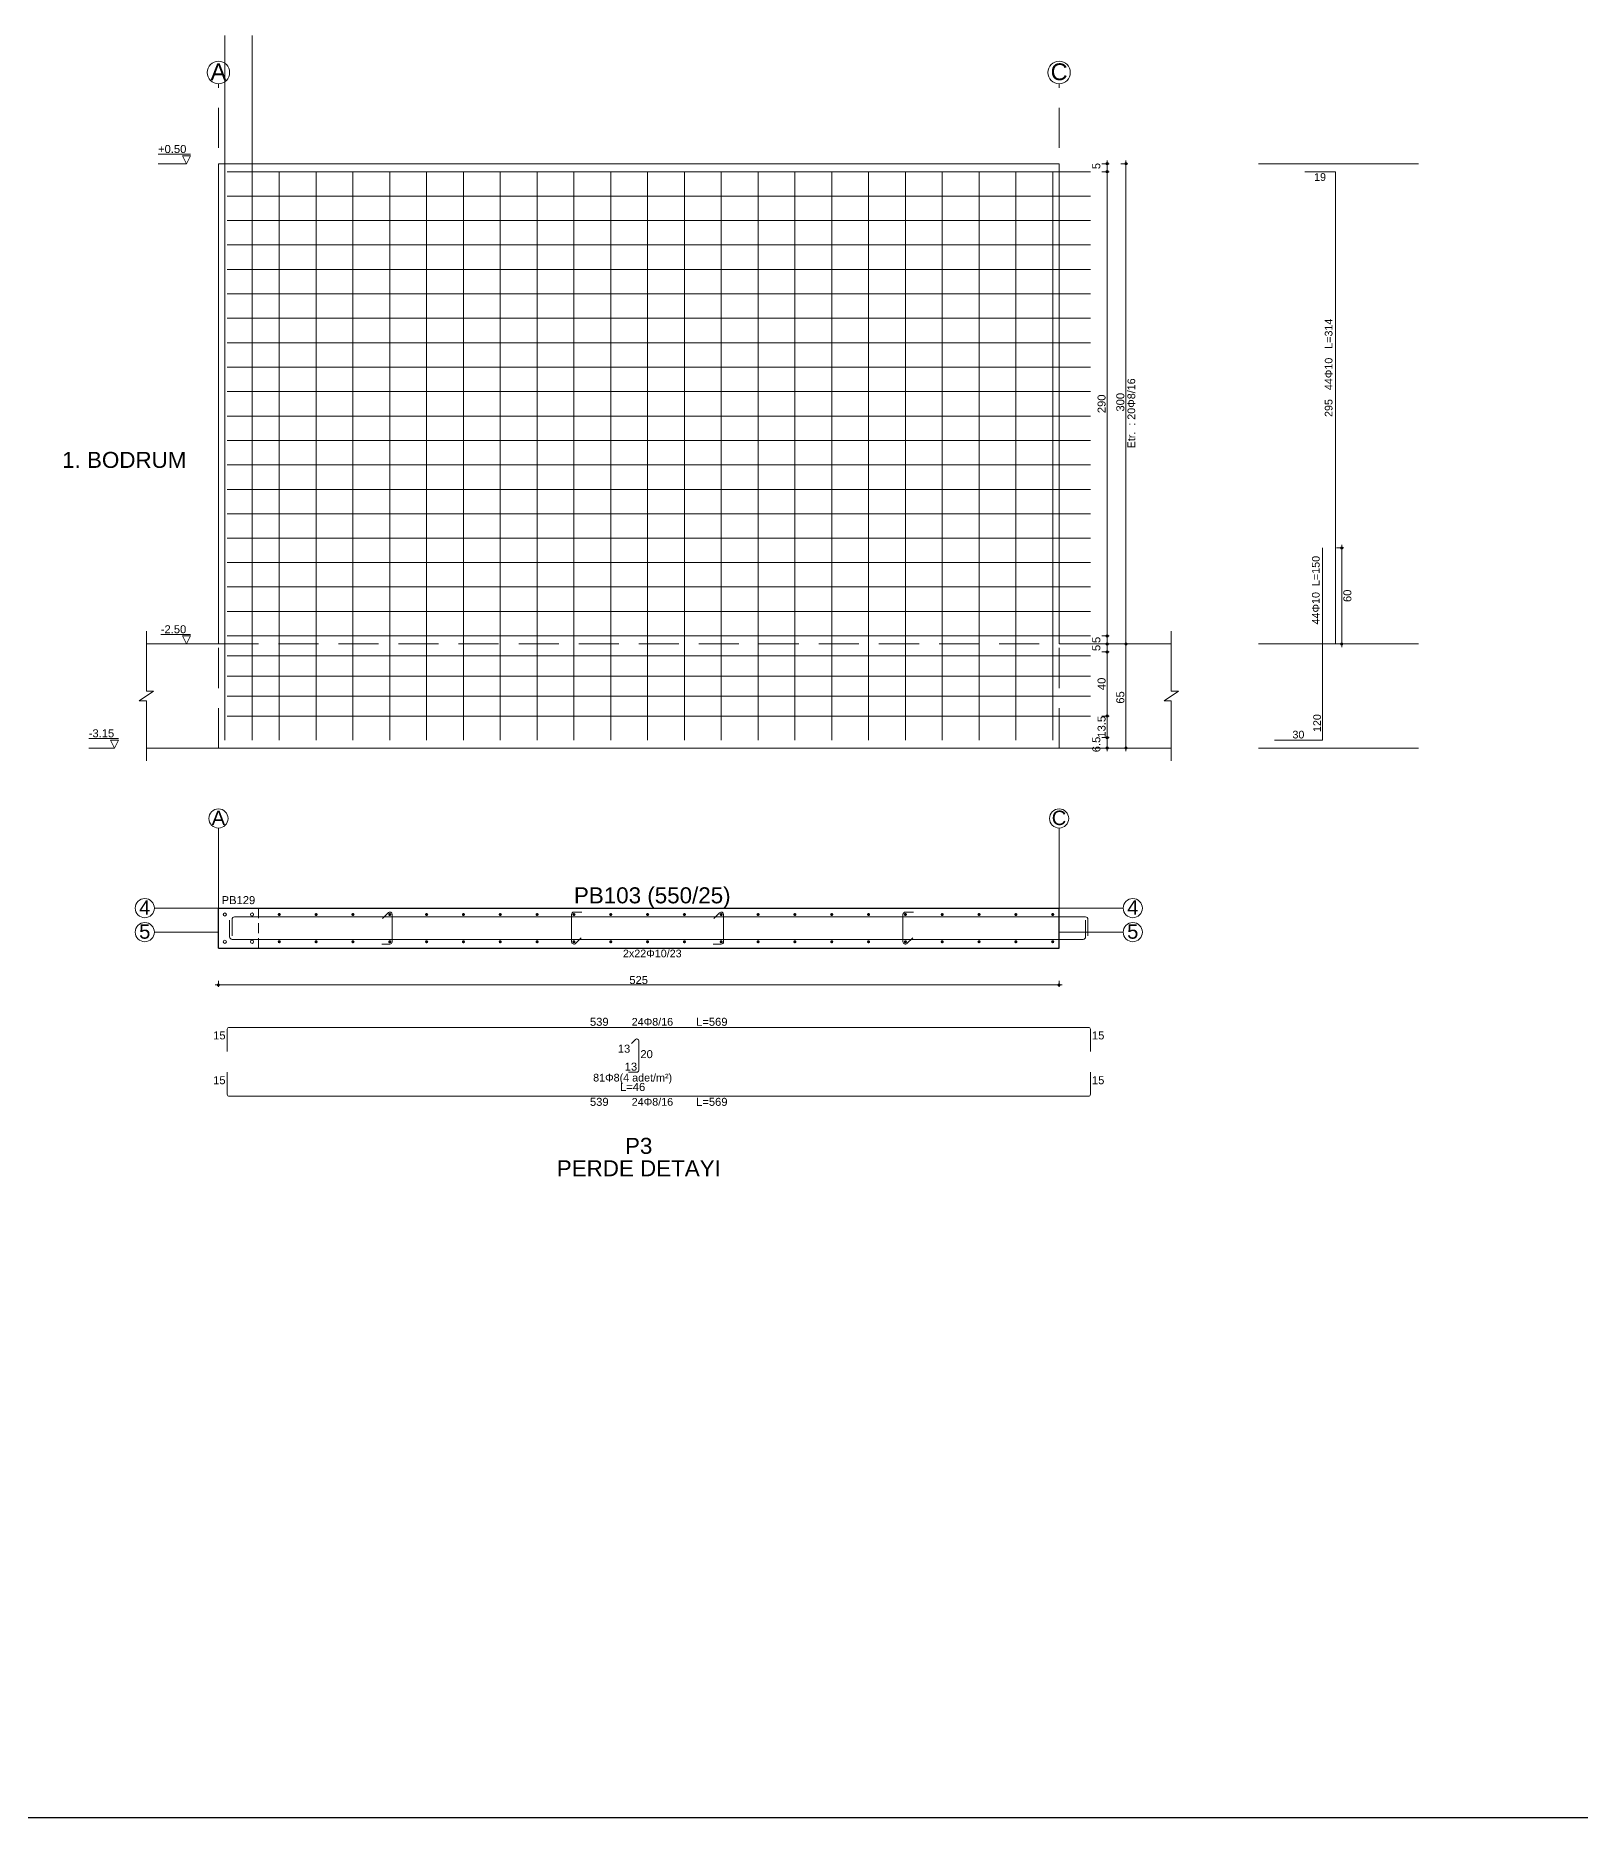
# Model space of a CAD drawing. Header units: millimetres. Extents: x 2232 to 85269, y -3593 to 5869.
# Drawn here: x 76315 to 77762, y -3593 to -1924 of the extents above; entities that cross this region are included whole.
import ezdxf

# ---------------------------------------------------------------- set-up
doc = ezdxf.new("R2010")
doc.units = ezdxf.units.MM
for name, pattern in [('CENTER2', [112.5, 75, -12.5, 12.5, -12.5]), ('DASHED2', [37.5, 25, -12.5]), ('HIDDEN4', [9.375, 6.25, -3.125])]:
    doc.linetypes.add(name, pattern=pattern)
for name, color, linetype in [('Donatı Topl. Uzun. Yazısı', 7, 'Continuous'), ('Donatı Uz. Yazısı', 7, 'Continuous'), ('Donatı Yazısı', 7, 'Continuous'), ('Donatı Çizgisi', 7, 'Continuous'), ('Panel', 7, 'Continuous'), ('Standart', 7, 'Continuous'), ('Ölçülendirme', 7, 'Continuous')]:
    doc.layers.add(name, color=color, linetype=linetype)
doc.styles.add('arial_1_18', font='arial.ttf', dxfattribs={"height": 0.2})

# ---------------------------------------------------------------- blocks, each defined once
blk = doc.blocks.new('IDE824Entity7254')
at = {"layer": 'Donatı Çizgisi', "linetype": 'Continuous', "lineweight": 5}
h = blk.add_hatch(color=5, dxfattribs=at)
edge = h.paths.add_edge_path(flags=0)
edge.add_arc((2012.7, 291.7), 1, 0, 360)
h = blk.add_hatch(color=5, dxfattribs=at)
edge = h.paths.add_edge_path(flags=0)
edge.add_arc((2035.7, 291.7), 1, 0, 360)
h = blk.add_hatch(color=5, dxfattribs=at)
edge = h.paths.add_edge_path(flags=0)
edge.add_arc((2058.7, 291.7), 1, 0, 360)
h = blk.add_hatch(color=5, dxfattribs=at)
edge = h.paths.add_edge_path(flags=0)
edge.add_arc((2081.7, 291.7), 1, 0, 360)
h = blk.add_hatch(color=5, dxfattribs=at)
edge = h.paths.add_edge_path(flags=0)
edge.add_arc((2104.7, 291.7), 1, 0, 360)
h = blk.add_hatch(color=5, dxfattribs=at)
edge = h.paths.add_edge_path(flags=0)
edge.add_arc((2127.7, 291.7), 1, 0, 360)
h = blk.add_hatch(color=5, dxfattribs=at)
edge = h.paths.add_edge_path(flags=0)
edge.add_arc((2150.7, 291.7), 1, 0, 360)
h = blk.add_hatch(color=5, dxfattribs=at)
edge = h.paths.add_edge_path(flags=0)
edge.add_arc((2173.7, 291.7), 1, 0, 360)
h = blk.add_hatch(color=5, dxfattribs=at)
edge = h.paths.add_edge_path(flags=0)
edge.add_arc((2196.7, 291.7), 1, 0, 360)
h = blk.add_hatch(color=5, dxfattribs=at)
edge = h.paths.add_edge_path(flags=0)
edge.add_arc((2219.7, 291.7), 1, 0, 360)
h = blk.add_hatch(color=5, dxfattribs=at)
edge = h.paths.add_edge_path(flags=0)
edge.add_arc((2242.7, 291.7), 1, 0, 360)
h = blk.add_hatch(color=5, dxfattribs=at)
edge = h.paths.add_edge_path(flags=0)
edge.add_arc((2265.7, 291.7), 1, 0, 360)
h = blk.add_hatch(color=5, dxfattribs=at)
edge = h.paths.add_edge_path(flags=0)
edge.add_arc((2288.7, 291.7), 1, 0, 360)
h = blk.add_hatch(color=5, dxfattribs=at)
edge = h.paths.add_edge_path(flags=0)
edge.add_arc((2311.7, 291.7), 1, 0, 360)
h = blk.add_hatch(color=5, dxfattribs=at)
edge = h.paths.add_edge_path(flags=0)
edge.add_arc((2334.7, 291.7), 1, 0, 360)
h = blk.add_hatch(color=5, dxfattribs=at)
edge = h.paths.add_edge_path(flags=0)
edge.add_arc((2357.7, 291.7), 1, 0, 360)
h = blk.add_hatch(color=5, dxfattribs=at)
edge = h.paths.add_edge_path(flags=0)
edge.add_arc((2380.7, 291.7), 1, 0, 360)
h = blk.add_hatch(color=5, dxfattribs=at)
edge = h.paths.add_edge_path(flags=0)
edge.add_arc((2403.7, 291.7), 1, 0, 360)
h = blk.add_hatch(color=5, dxfattribs=at)
edge = h.paths.add_edge_path(flags=0)
edge.add_arc((2426.7, 291.7), 1, 0, 360)
h = blk.add_hatch(color=5, dxfattribs=at)
edge = h.paths.add_edge_path(flags=0)
edge.add_arc((2449.7, 291.7), 1, 0, 360)
h = blk.add_hatch(color=5, dxfattribs=at)
edge = h.paths.add_edge_path(flags=0)
edge.add_arc((2472.7, 291.7), 1, 0, 360)
h = blk.add_hatch(color=5, dxfattribs=at)
edge = h.paths.add_edge_path(flags=0)
edge.add_arc((2495.7, 291.7), 1, 0, 360)
h = blk.add_hatch(color=5, dxfattribs=at)
edge = h.paths.add_edge_path(flags=0)
edge.add_arc((2012.7, 274.7), 1, 0, 360)
h = blk.add_hatch(color=5, dxfattribs=at)
edge = h.paths.add_edge_path(flags=0)
edge.add_arc((2035.7, 274.7), 1, 0, 360)
h = blk.add_hatch(color=5, dxfattribs=at)
edge = h.paths.add_edge_path(flags=0)
edge.add_arc((2058.7, 274.7), 1, 0, 360)
h = blk.add_hatch(color=5, dxfattribs=at)
edge = h.paths.add_edge_path(flags=0)
edge.add_arc((2081.7, 274.7), 1, 0, 360)
h = blk.add_hatch(color=5, dxfattribs=at)
edge = h.paths.add_edge_path(flags=0)
edge.add_arc((2104.7, 274.7), 1, 0, 360)
h = blk.add_hatch(color=5, dxfattribs=at)
edge = h.paths.add_edge_path(flags=0)
edge.add_arc((2127.7, 274.7), 1, 0, 360)
h = blk.add_hatch(color=5, dxfattribs=at)
edge = h.paths.add_edge_path(flags=0)
edge.add_arc((2150.7, 274.7), 1, 0, 360)
h = blk.add_hatch(color=5, dxfattribs=at)
edge = h.paths.add_edge_path(flags=0)
edge.add_arc((2173.7, 274.7), 1, 0, 360)
h = blk.add_hatch(color=5, dxfattribs=at)
edge = h.paths.add_edge_path(flags=0)
edge.add_arc((2196.7, 274.7), 1, 0, 360)
h = blk.add_hatch(color=5, dxfattribs=at)
edge = h.paths.add_edge_path(flags=0)
edge.add_arc((2219.7, 274.7), 1, 0, 360)
h = blk.add_hatch(color=5, dxfattribs=at)
edge = h.paths.add_edge_path(flags=0)
edge.add_arc((2242.7, 274.7), 1, 0, 360)
h = blk.add_hatch(color=5, dxfattribs=at)
edge = h.paths.add_edge_path(flags=0)
edge.add_arc((2265.7, 274.7), 1, 0, 360)
h = blk.add_hatch(color=5, dxfattribs=at)
edge = h.paths.add_edge_path(flags=0)
edge.add_arc((2288.7, 274.7), 1, 0, 360)
h = blk.add_hatch(color=5, dxfattribs=at)
edge = h.paths.add_edge_path(flags=0)
edge.add_arc((2311.7, 274.7), 1, 0, 360)
h = blk.add_hatch(color=5, dxfattribs=at)
edge = h.paths.add_edge_path(flags=0)
edge.add_arc((2334.7, 274.7), 1, 0, 360)
h = blk.add_hatch(color=5, dxfattribs=at)
edge = h.paths.add_edge_path(flags=0)
edge.add_arc((2357.7, 274.7), 1, 0, 360)
h = blk.add_hatch(color=5, dxfattribs=at)
edge = h.paths.add_edge_path(flags=0)
edge.add_arc((2380.7, 274.7), 1, 0, 360)
h = blk.add_hatch(color=5, dxfattribs=at)
edge = h.paths.add_edge_path(flags=0)
edge.add_arc((2403.7, 274.7), 1, 0, 360)
h = blk.add_hatch(color=5, dxfattribs=at)
edge = h.paths.add_edge_path(flags=0)
edge.add_arc((2426.7, 274.7), 1, 0, 360)
h = blk.add_hatch(color=5, dxfattribs=at)
edge = h.paths.add_edge_path(flags=0)
edge.add_arc((2449.7, 274.7), 1, 0, 360)
h = blk.add_hatch(color=5, dxfattribs=at)
edge = h.paths.add_edge_path(flags=0)
edge.add_arc((2472.7, 274.7), 1, 0, 360)
h = blk.add_hatch(color=5, dxfattribs=at)
edge = h.paths.add_edge_path(flags=0)
edge.add_arc((2495.7, 274.7), 1, 0, 360)
at = {"layer": 'Donatı Çizgisi', "color": 5, "linetype": 'Continuous', "lineweight": 5}
for points in [[(1978.7, 400.7), (1978.7, 840.7)], [(1995.7, 400.7), (1995.7, 840.7)], [(2012.7, 400.7), (2012.7, 755.7)], [(2035.7, 400.7), (2035.7, 755.7)], [(2058.7, 400.7), (2058.7, 755.7)], [(2081.7, 400.7), (2081.7, 755.7)], [(2104.7, 400.7), (2104.7, 755.7)], [(2127.7, 400.7), (2127.7, 755.7)], [(2150.7, 400.7), (2150.7, 755.7)], [(2173.7, 400.7), (2173.7, 755.7)], [(2196.7, 400.7), (2196.7, 755.7)], [(2219.7, 400.7), (2219.7, 755.7)], [(2242.7, 400.7), (2242.7, 755.7)], [(2265.7, 400.7), (2265.7, 755.7)], [(2288.7, 400.7), (2288.7, 755.7)], [(2311.7, 400.7), (2311.7, 755.7)], [(2334.7, 400.7), (2334.7, 755.7)], [(2357.7, 400.7), (2357.7, 755.7)], [(2380.7, 400.7), (2380.7, 755.7)], [(2403.7, 400.7), (2403.7, 755.7)], [(2426.7, 400.7), (2426.7, 755.7)], [(2449.7, 400.7), (2449.7, 755.7)], [(2472.7, 400.7), (2472.7, 755.7)], [(2495.7, 400.7), (2495.7, 755.7)], [(2653.2, 755.7), (2672.2, 755.7)], [(2672.2, 460.7), (2672.2, 755.7)], [(2664.2, 400.7), (2664.2, 520.7)], [(2634.2, 400.7), (2664.2, 400.7)]]:
    blk.add_lwpolyline(points, dxfattribs=at)
at = {"layer": 'Donatı Çizgisi', "color": 1, "linetype": 'Continuous', "lineweight": 5}
for points in [[(1980.2, 755.7), (2519.2, 755.7)], [(1980.2, 740.5), (2519.2, 740.5)], [(1980.2, 725.2), (2519.2, 725.2)], [(1980.2, 710), (2519.2, 710)], [(1980.2, 694.7), (2519.2, 694.7)], [(1980.2, 679.4), (2519.2, 679.4)], [(1980.2, 664.2), (2519.2, 664.2)], [(1980.2, 648.9), (2519.2, 648.9)], [(1980.2, 633.6), (2519.2, 633.6)], [(1980.2, 618.4), (2519.2, 618.4)], [(1980.2, 603.1), (2519.2, 603.1)], [(1980.2, 587.8), (2519.2, 587.8)], [(1980.2, 572.6), (2519.2, 572.6)], [(1980.2, 557.3), (2519.2, 557.3)], [(1980.2, 542.1), (2519.2, 542.1)], [(1980.2, 526.8), (2519.2, 526.8)], [(1980.2, 511.5), (2519.2, 511.5)], [(1980.2, 496.3), (2519.2, 496.3)], [(1980.2, 481), (2519.2, 481)], [(1980.2, 465.7), (2519.2, 465.7)], [(1980.2, 453.2), (2519.2, 453.2)], [(1980.2, 440.7), (2519.2, 440.7)], [(1980.2, 428.2), (2519.2, 428.2)], [(1980.2, 415.7), (2519.2, 415.7)], [(1984.7, 290.2), (2516.2, 290.2)], [(2077.1, 289.3), (2080.6, 292.8)], [(2083.2, 274.7), (2083.2, 291.7)], [(2195.2, 274.7), (2195.2, 291.7)], [(2196.7, 293.2), (2201.7, 293.2)], [(2284.1, 289.3), (2287.6, 292.8)], [(2290.2, 274.7), (2290.2, 291.7)], [(2402.2, 274.7), (2402.2, 291.7)], [(2403.7, 293.2), (2408.7, 293.2)], [(1981.7, 277.7), (1981.7, 288.1)], [(1983.2, 278.3), (1983.2, 288.7)], [(2516.2, 277.7), (2516.2, 288.1)], [(2517.7, 278.3), (2517.7, 288.7)], [(1983.2, 276.2), (2514.7, 276.2)], [(2076.7, 273.2), (2081.7, 273.2)], [(2197.7, 273.7), (2201.3, 277.2)], [(2283.7, 273.2), (2288.7, 273.2)], [(2404.7, 273.7), (2408.3, 277.2)], [(1980.2, 206.2), (1980.2, 220)], [(1981.4, 221.2), (2518, 221.2)], [(2232.6, 211.1), (2235.1, 213.7)], [(2237.2, 194.4), (2237.2, 212.8)], [(2519.2, 206.2), (2519.2, 220)], [(1980.2, 179.4), (1980.2, 193.2)], [(2230.7, 193.2), (2236, 193.2)], [(2519.2, 179.4), (2519.2, 193.2)], [(1981.4, 178.2), (2518, 178.2)]]:
    blk.add_lwpolyline(points, dxfattribs=at)
at = {"layer": 'Donatı Çizgisi', "color": 5, "linetype": 'Continuous', "lineweight": 5}
for centre in [(1978.7, 291.7), (1995.7, 291.7), (1978.7, 274.7), (1995.7, 274.7)]:
    blk.add_circle(centre, 1, dxfattribs=at)
at = {"layer": 'Donatı Çizgisi', "color": 1, "linetype": 'Continuous', "lineweight": 5}
for centre, radius, start, end in [((1984.7, 288.7), 1.5, 90, 180), ((2081.7, 291.7), 1.5, 0, 135), ((2196.7, 291.7), 1.5, 90, 180), ((2288.7, 291.7), 1.5, 0, 135), ((2403.7, 291.7), 1.5, 90, 180), ((2516.2, 288.7), 1.5, 0, 90), ((1983.2, 277.7), 1.5, 180, 270), ((2081.7, 274.7), 1.5, 270, 0), ((2196.7, 274.7), 1.5, 180, 315), ((2288.7, 274.7), 1.5, 270, 0), ((2403.7, 274.7), 1.5, 180, 315), ((2514.7, 277.7), 1.5, 270, 0), ((1981.4, 220), 1.2, 90, 180), ((2236, 212.8), 1.2, 0, 135), ((2518, 220), 1.2, 0, 90), ((2236, 194.4), 1.2, 270, 0), ((1981.4, 179.4), 1.2, 180, 270), ((2518, 179.4), 1.2, 270, 0)]:
    blk.add_arc(centre, radius, start, end, dxfattribs=at)
at = {"layer": 'Panel', "color": 1, "linetype": 'Continuous', "lineweight": 5}
for points in [[(1974.7, 460.7), (1974.7, 760.7)], [(1974.7, 760.7), (2499.7, 760.7)], [(2499.7, 460.7), (2499.7, 760.7)], [(2624.2, 760.7), (2724.2, 760.7)], [(1929.7, 431.2), (1929.7, 468.7)], [(2569.7, 431.2), (2569.7, 468.7)], [(1929.7, 460.7), (1974.7, 460.7)], [(2499.7, 460.7), (2569.7, 460.7)], [(2624.2, 460.7), (2724.2, 460.7)], [(1925.2, 425.2), (1934.2, 431.2)], [(1925.2, 425.2), (1929.7, 425.2)], [(1929.7, 431.2), (1934.2, 431.2)], [(1929.7, 387.7), (1929.7, 425.2)], [(2565.2, 425.2), (2574.2, 431.2)], [(2565.2, 425.2), (2569.7, 425.2)], [(2569.7, 431.2), (2574.2, 431.2)], [(2569.7, 387.7), (2569.7, 425.2)], [(1929.7, 395.7), (2569.7, 395.7)], [(2624.2, 395.7), (2724.2, 395.7)]]:
    blk.add_lwpolyline(points, dxfattribs=at)
at = {"layer": 'Panel', "color": 1, "linetype": 'DASHED2', "lineweight": 5}
blk.add_lwpolyline([(1974.7, 460.7), (2499.7, 460.7)], dxfattribs=at)
at = {"layer": 'Panel', "color": 250, "linetype": 'CENTER2', "lineweight": 5}
for points in [[(1974.7, 295.7), (1974.7, 345.7)], [(2499.7, 295.7), (2499.7, 345.7)], [(1934.7, 295.7), (1974.7, 295.7)], [(2499.7, 295.7), (2539.7, 295.7)], [(1934.7, 280.7), (1974.7, 280.7)], [(2499.7, 280.7), (2539.7, 280.7)]]:
    blk.add_lwpolyline(points, dxfattribs=at)
at = {"layer": 'Panel', "color": 33, "linetype": 'Continuous', "lineweight": -3}
for points in [[(1974.7, 295.7), (2499.7, 295.7)], [(1974.7, 270.7), (1974.7, 295.7)], [(2499.7, 270.7), (2499.7, 295.7)], [(1974.7, 270.7), (2499.7, 270.7)]]:
    blk.add_lwpolyline(points, dxfattribs=at)
at = {"layer": 'Panel', "color": 5, "linetype": 'HIDDEN4', "lineweight": 5}
blk.add_lwpolyline([(1999.7, 270.7), (1999.7, 295.7)], dxfattribs=at)
at = {"layer": 'Panel', "color": 30, "linetype": 'Continuous', "lineweight": 5}
for centre in [(1974.7, 351.7), (2499.7, 351.7), (1928.7, 295.7), (2545.7, 295.7), (1928.7, 280.7), (2545.7, 280.7)]:
    blk.add_circle(centre, 6, dxfattribs=at)
at = {"layer": 'Ölçülendirme', "color": 1, "linetype": 'DASHED2', "lineweight": 5}
for points in [[(1974.7, 395.7), (1974.7, 810.7)], [(2499.7, 395.7), (2499.7, 810.7)]]:
    blk.add_lwpolyline(points, dxfattribs=at)
at = {"layer": 'Ölçülendirme', "color": 1, "linetype": 'Continuous', "lineweight": 5}
for points in [[(1957.2, 766.6), (1937, 766.6)], [(1937, 760.7), (1954.7, 760.7)], [(1954.7, 760.7), (1952.2, 765.7)], [(1952.2, 765.7), (1957.2, 765.7)], [(1957.2, 765.7), (1954.7, 760.7)], [(2526.4, 760.7), (2530.9, 760.7)], [(2529.7, 393.7), (2529.7, 762.7)], [(2538.2, 760.7), (2542.7, 760.7)], [(2541.4, 393.7), (2541.4, 762.7)], [(2526.4, 755.7), (2530.9, 755.7)], [(2672.9, 520.7), (2677.4, 520.7)], [(2676.2, 458.7), (2676.2, 522.7)], [(1957.2, 466.6), (1938.7, 466.6)], [(1938.7, 460.7), (1954.7, 460.7)], [(1954.7, 460.7), (1952.2, 465.7)], [(1952.2, 465.7), (1957.2, 465.7)], [(1957.2, 465.7), (1954.7, 460.7)], [(2526.4, 465.7), (2530.9, 465.7)], [(2526.4, 460.7), (2530.9, 460.7)], [(2538.2, 460.7), (2542.7, 460.7)], [(2672.9, 460.7), (2677.4, 460.7)], [(2526.4, 455.7), (2530.9, 455.7)], [(2526.4, 415.7), (2530.9, 415.7)], [(1912.2, 401.6), (1893.7, 401.6)], [(1909.7, 395.7), (1907.2, 400.7)], [(1907.2, 400.7), (1912.2, 400.7)], [(1912.2, 400.7), (1909.7, 395.7)], [(2526.4, 402.2), (2530.9, 402.2)], [(1893.7, 395.7), (1909.7, 395.7)], [(2526.4, 395.7), (2530.9, 395.7)], [(2538.2, 395.7), (2542.7, 395.7)]]:
    blk.add_lwpolyline(points, dxfattribs=at)
at = {"layer": 'Ölçülendirme', "color": 5, "linetype": 'Continuous', "lineweight": 5}
for points in [[(1972.7, 247.7), (2501.7, 247.7)], [(1974.7, 246.5), (1974.7, 250.2)], [(2499.7, 246.5), (2499.7, 250.2)]]:
    blk.add_lwpolyline(points, dxfattribs=at)
at = {"layer": 'Ölçülendirme', "color": 30, "linetype": 'Continuous', "lineweight": 5}
for centre in [(1974.7, 817.7), (2499.7, 817.7)]:
    blk.add_circle(centre, 7, dxfattribs=at)
at = {"layer": 'Ölçülendirme', "color": 1, "linetype": 'Continuous', "lineweight": 5}
for centre in [(2529.7, 760.7), (2541.4, 760.7), (2529.7, 755.7), (2529.7, 755.7), (2676.2, 520.7), (2529.7, 465.7), (2529.7, 465.7), (2529.7, 460.7), (2529.7, 460.7), (2529.7, 455.7), (2529.7, 455.7), (2541.4, 460.7), (2541.4, 460.7), (2676.2, 460.7), (2529.7, 415.7), (2529.7, 415.7), (2529.7, 402.2), (2529.7, 402.2), (2529.7, 395.7), (2541.4, 395.7)]:
    blk.add_circle(centre, 0.75, dxfattribs=at)
at = {"layer": 'Ölçülendirme', "color": 5, "linetype": 'Continuous', "lineweight": 5}
for centre in [(1974.7, 247.7), (2499.7, 247.7)]:
    blk.add_circle(centre, 0.75, dxfattribs=at)
at = {"layer": 'Donatı Topl. Uzun. Yazısı', "color": 5, "linetype": 'Continuous', "lineweight": 5, "style": 'arial_1_18'}
for s, p in [('L=569', (2273, 222.2)), ('L=46', (2225.5, 181.5)), ('L=569', (2273, 172.2))]:
    blk.add_text(s, height=5, dxfattribs=at).set_placement(p)
at = {"layer": 'Donatı Uz. Yazısı', "color": 5, "linetype": 'Continuous', "lineweight": 5, "style": 'arial_1_18'}
for s, p in [('539', (2206.7, 222.2)), ('15', (1971.4, 213.7)), ('13', (2224.1, 205.4)), ('20', (2238.2, 202)), ('13', (2228.4, 194.2)), ('15', (2520.2, 185.7)), ('539', (2206.7, 172.2))]:
    blk.add_text(s, height=5, dxfattribs=at).set_placement(p)
for p in [(2520.2, 213.7), (1971.4, 185.7)]:
    blk.add_text('15', height=5, rotation=360, dxfattribs=at).set_placement(p)
at = {"layer": 'Donatı Yazısı', "color": 5, "linetype": 'Continuous', "lineweight": 5, "style": 'arial_1_18'}
for s, rotation, p in [('19', 0, (2658.9, 750)), ('295   44Φ10   L=314', 90, (2670.4, 602.5)), ('44Φ10  L=150', 90, (2662.4, 472.9)), ('120', 90, (2663.2, 405.7))]:
    blk.add_text(s, height=4.8, rotation=rotation, dxfattribs=at).set_placement(p)
for s, p in [('30', (2645.4, 401.7)), ('2x22Φ10/23', (2227.3, 265)), ('24Φ8/16', (2232.8, 222.3)), ('81Φ8(4 adet/m²)', (2208.7, 187.4)), ('24Φ8/16', (2232.8, 172.3))]:
    blk.add_text(s, height=4.8, dxfattribs=at).set_placement(p)
at = {"layer": 'Panel', "color": 1, "linetype": 'Continuous', "lineweight": 5, "style": 'arial_1_18'}
for s, height, p in [('1. BODRUM', 10, (1877.1, 570.7)), ('A', 9, (1970.5, 347.6)), ('C', 9, (2495.1, 347.6)), ('4', 9, (1925.2, 291.6)), ('PB103 (550/25)', 10, (2196.7, 298.7)), ('4', 9, (2542.2, 291.6)), ('5', 9, (1925.2, 276.6)), ('5', 9, (2542.2, 276.6)), ('P3', 10, (2228.6, 142.2)), ('PERDE DETAYI', 10, (2186, 128.2))]:
    blk.add_text(s, height=height, dxfattribs=at).set_placement(p)
at = {"layer": 'Panel', "color": 5, "linetype": 'Continuous', "lineweight": 5, "style": 'arial_1_18'}
blk.add_text('PB129', height=5, dxfattribs=at).set_placement((1976.7, 298.2))
at = {"layer": 'Ölçülendirme', "color": 1, "linetype": 'Continuous', "lineweight": 5, "style": 'arial_1_18'}
for s, height, p in [('A', 10.5, (1969.8, 812.9)), ('C', 10.5, (2494.4, 812.9)), ('+0.50', 5, (1937, 767.4)), ('-2.50', 5, (1938.7, 467.4)), ('-3.15', 5, (1893.7, 402.4))]:
    blk.add_text(s, height=height, dxfattribs=at).set_placement(p)
for s, p in [('5', (2525.4, 757.3)), ('290', (2528.7, 604.9)), ('300', (2540.4, 605.9)), ('60', (2682.2, 486.9)), ('5', (2525.4, 461.3)), ('5', (2525.4, 456.3)), ('40', (2528.7, 431.9)), ('65', (2540.4, 423.4)), ('13.5', (2528.7, 402.2)), ('6.5', (2525.4, 393.1))]:
    blk.add_text(s, height=5, rotation=90, dxfattribs=at).set_placement(p)
at = {"layer": 'Ölçülendirme', "color": 5, "linetype": 'Continuous', "lineweight": 5, "style": 'arial_1_18'}
blk.add_text('Etr.  : 20Φ8/16', height=4.8, rotation=90, dxfattribs=at).set_placement((2547.2, 582.9))
blk.add_text('525', height=5, dxfattribs=at).set_placement((2231.3, 248.3))

msp = doc.modelspace()

# ---------------------------------------------------------------- linework, layer by layer
msp.add_line((3332.4, -3593.4), (85269.2, -3593.4))

# ---------------------------------------------------------------- block references
at = {"layer": 'Standart', "xscale": 1.5, "yscale": 1.5, "zscale": 1.5}
msp.add_blockref('IDE824Entity7254', (73524.1, -3185), dxfattribs=at)

doc.saveas('drawing.dxf')
